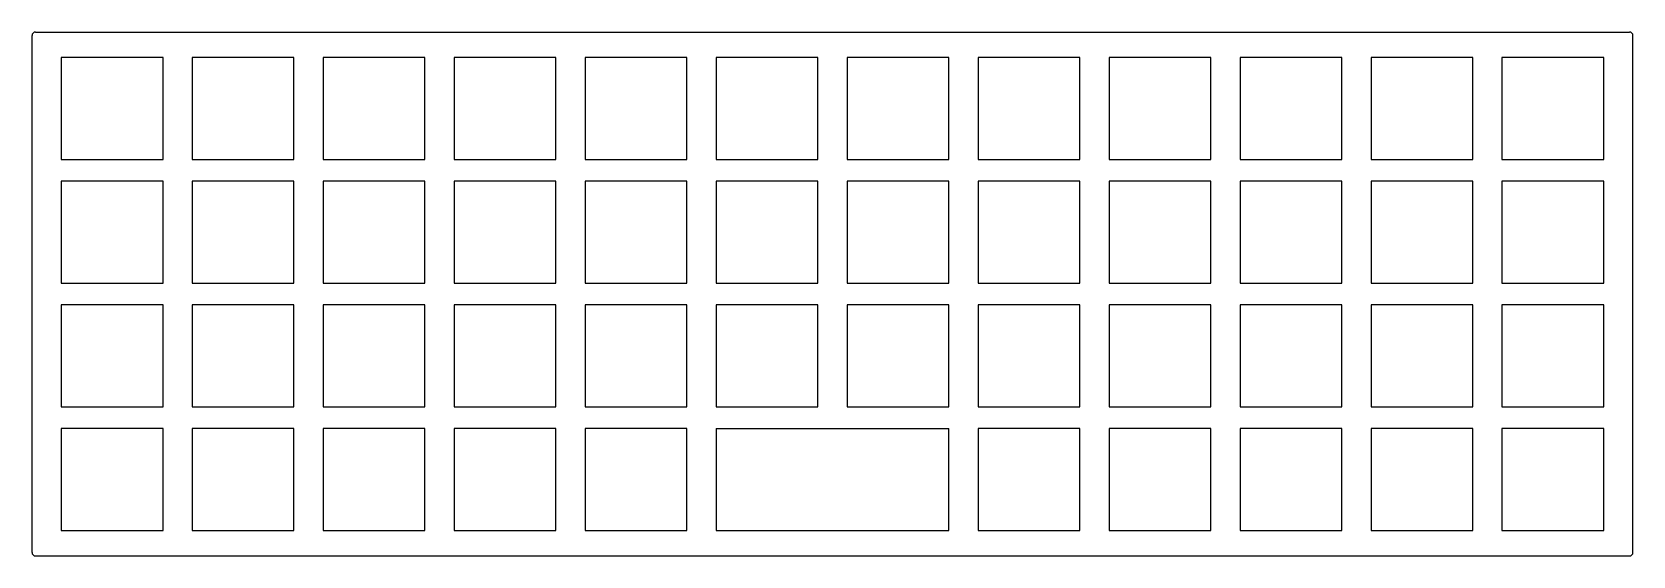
# Model space of a CAD drawing. Header units: millimetres. Extents: x -11 to 209, y 6 to 78.
import ezdxf

# ---------------------------------------------------------------- set-up
doc = ezdxf.new("R2010")
doc.units = ezdxf.units.MM

msp = doc.modelspace()

# ---------------------------------------------------------------- linework, layer by layer
for p, q in [((-11, 7), (-11, 78)), ((-10.5, 78.5), (208.5, 78.5)), ((209, 7), (209, 78)), ((7, 75), (-7, 75)), ((-7, 75), (-7, 61)), ((7, 61), (7, 75)), ((25, 75), (11, 75)), ((11, 75), (11, 61)), ((25, 61), (25, 75)), ((43, 75), (29, 75)), ((29, 75), (29, 61)), ((43, 61), (43, 75)), ((61, 75), (47, 75)), ((47, 75), (47, 61)), ((61, 61), (61, 75)), ((79, 75), (65, 75)), ((65, 75), (65, 61)), ((79, 61), (79, 75)), ((97, 75), (83, 75)), ((83, 75), (83, 61)), ((97, 61), (97, 75)), ((115, 75), (101, 75)), ((101, 75), (101, 61)), ((115, 61), (115, 75)), ((133, 75), (119, 75)), ((119, 75), (119, 61)), ((133, 61), (133, 75)), ((151, 75), (137, 75)), ((137, 75), (137, 61)), ((151, 61), (151, 75)), ((169, 75), (155, 75)), ((155, 75), (155, 61)), ((169, 61), (169, 75)), ((187, 75), (173, 75)), ((173, 75), (173, 61)), ((187, 61), (187, 75)), ((205, 75), (191, 75)), ((191, 75), (191, 61)), ((205, 61), (205, 75)), ((-7, 61), (7, 61)), ((11, 61), (25, 61)), ((29, 61), (43, 61)), ((47, 61), (61, 61)), ((65, 61), (79, 61)), ((83, 61), (97, 61)), ((101, 61), (115, 61)), ((119, 61), (133, 61)), ((137, 61), (151, 61)), ((155, 61), (169, 61)), ((173, 61), (187, 61)), ((191, 61), (205, 61)), ((7, 58), (-7, 58)), ((-7, 58), (-7, 44)), ((7, 44), (7, 58)), ((25, 58), (11, 58)), ((11, 58), (11, 44)), ((25, 44), (25, 58)), ((43, 58), (29, 58)), ((29, 58), (29, 44)), ((43, 44), (43, 58)), ((61, 58), (47, 58)), ((47, 58), (47, 44)), ((61, 44), (61, 58)), ((79, 58), (65, 58)), ((65, 58), (65, 44)), ((79, 44), (79, 58)), ((97, 58), (83, 58)), ((83, 58), (83, 44)), ((97, 44), (97, 58)), ((115, 58), (101, 58)), ((101, 58), (101, 44)), ((115, 44), (115, 58)), ((133, 58), (119, 58)), ((119, 58), (119, 44)), ((133, 44), (133, 58)), ((151, 58), (137, 58)), ((137, 58), (137, 44)), ((151, 44), (151, 58)), ((169, 58), (155, 58)), ((155, 58), (155, 44)), ((169, 44), (169, 58)), ((187, 58), (173, 58)), ((173, 58), (173, 44)), ((187, 44), (187, 58)), ((205, 58), (191, 58)), ((191, 58), (191, 44)), ((205, 44), (205, 58)), ((-7, 44), (7, 44)), ((11, 44), (25, 44)), ((29, 44), (43, 44)), ((47, 44), (61, 44)), ((65, 44), (79, 44)), ((83, 44), (97, 44)), ((101, 44), (115, 44)), ((119, 44), (133, 44)), ((137, 44), (151, 44)), ((155, 44), (169, 44)), ((173, 44), (187, 44)), ((191, 44), (205, 44)), ((7, 41), (-7, 41)), ((-7, 41), (-7, 27)), ((7, 27), (7, 41)), ((25, 41), (11, 41)), ((11, 41), (11, 27)), ((25, 27), (25, 41)), ((43, 41), (29, 41)), ((29, 41), (29, 27)), ((43, 27), (43, 41)), ((61, 41), (47, 41)), ((47, 41), (47, 27)), ((61, 27), (61, 41)), ((79, 41), (65, 41)), ((65, 41), (65, 27)), ((79, 27), (79, 41)), ((97, 41), (83, 41)), ((83, 41), (83, 27)), ((97, 27), (97, 41)), ((115, 41), (101, 41)), ((101, 41), (101, 27)), ((115, 27), (115, 41)), ((133, 41), (119, 41)), ((119, 41), (119, 27)), ((133, 27), (133, 41)), ((151, 41), (137, 41)), ((137, 41), (137, 27)), ((151, 27), (151, 41)), ((169, 41), (155, 41)), ((155, 41), (155, 27)), ((169, 27), (169, 41)), ((187, 41), (173, 41)), ((173, 41), (173, 27)), ((187, 27), (187, 41)), ((205, 41), (191, 41)), ((191, 41), (191, 27)), ((205, 27), (205, 41)), ((-7, 27), (7, 27)), ((11, 27), (25, 27)), ((29, 27), (43, 27)), ((47, 27), (61, 27)), ((65, 27), (79, 27)), ((83, 27), (97, 27)), ((101, 27), (115, 27)), ((119, 27), (133, 27)), ((137, 27), (151, 27)), ((155, 27), (169, 27)), ((173, 27), (187, 27)), ((191, 27), (205, 27)), ((7, 24), (-7, 24)), ((-7, 24), (-7, 10)), ((7, 10), (7, 24)), ((25, 24), (11, 24)), ((11, 24), (11, 10)), ((25, 10), (25, 24)), ((43, 24), (29, 24)), ((29, 24), (29, 10)), ((43, 10), (43, 24)), ((61, 24), (47, 24)), ((47, 24), (47, 10)), ((61, 10), (61, 24)), ((79, 24), (65, 24)), ((65, 24), (65, 10)), ((79, 10), (79, 24)), ((83, 24), (115, 24)), ((83, 24), (83, 10)), ((115, 10), (115, 24)), ((133, 24), (119, 24)), ((119, 24), (119, 10)), ((133, 10), (133, 24)), ((151, 24), (137, 24)), ((137, 24), (137, 10)), ((151, 10), (151, 24)), ((169, 24), (155, 24)), ((155, 24), (155, 10)), ((169, 10), (169, 24)), ((187, 24), (173, 24)), ((173, 24), (173, 10)), ((187, 10), (187, 24)), ((205, 24), (191, 24)), ((191, 24), (191, 10)), ((205, 10), (205, 24)), ((-7, 10), (7, 10)), ((11, 10), (25, 10)), ((29, 10), (43, 10)), ((47, 10), (61, 10)), ((65, 10), (79, 10)), ((83, 10), (115, 10)), ((119, 10), (133, 10)), ((137, 10), (151, 10)), ((155, 10), (169, 10)), ((173, 10), (187, 10)), ((191, 10), (205, 10)), ((-10.5, 6.5), (208.5, 6.5))]:
    msp.add_line(p, q)
for centre, start, end in [((-10.5, 78), 90, 180), ((208.5, 78), 0, 90), ((-10.5, 7), 180, 270), ((208.5, 7), 270, 0)]:
    msp.add_arc(centre, 0.5, start, end)

doc.saveas('drawing.dxf')
